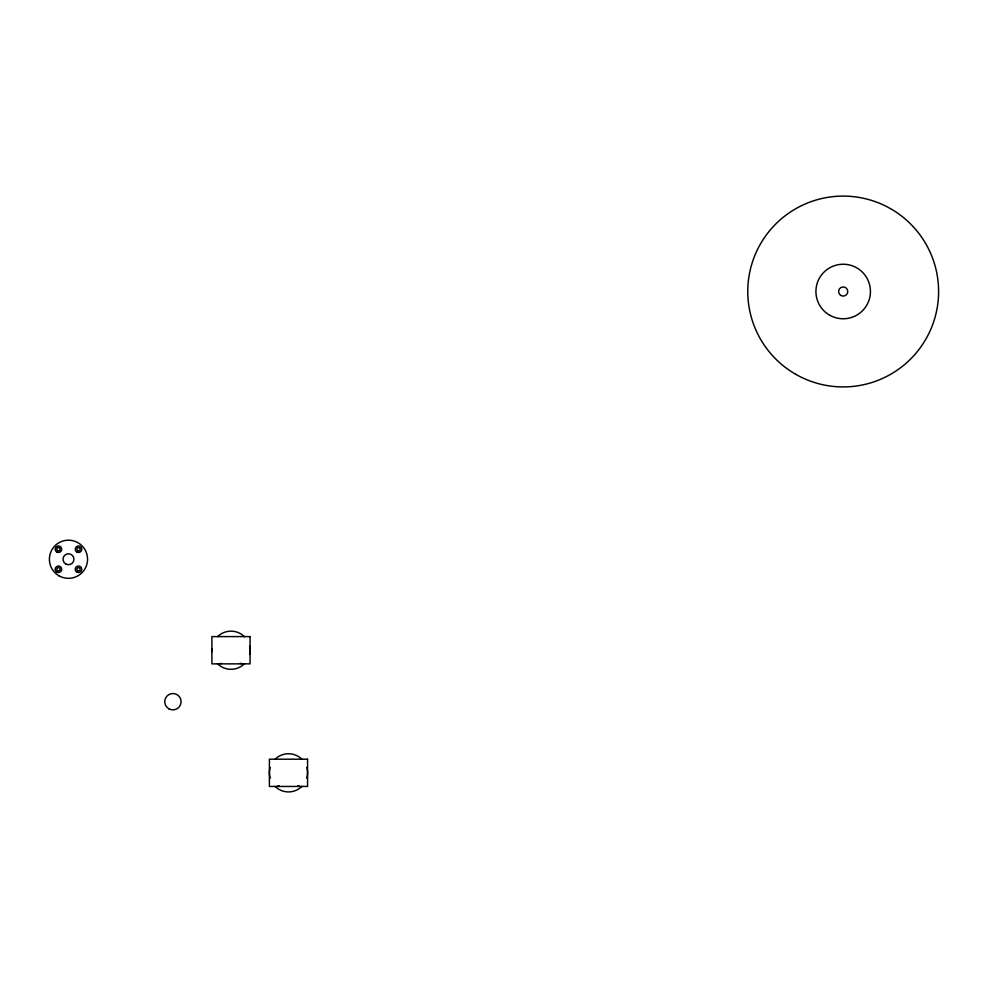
<?xml version="1.0" encoding="UTF-8"?>
<svg xmlns="http://www.w3.org/2000/svg" width="988" height="988" viewBox="0 0 988 988"><rect width="100%" height="100%" fill="white"/><g stroke="black" fill="none" stroke-linecap="round" stroke-linejoin="round"><path stroke-width="1.48" d="M249.631 646.177A19.081 19.081 0 0 1 249.631 654.278M244.481 663.726A19.081 19.081 0 0 1 217.496 663.726M211.951 651.586A19.081 19.081 0 0 1 211.951 648.869M217.496 636.729A19.081 19.081 0 0 1 244.481 636.729M221.658 663.442A3.273 3.273 0 0 1 220.262 663.442M241.702 663.442A3.273 3.273 0 0 1 240.306 663.442M306.799 767.454A19.081 19.081 0 0 1 306.799 778.198M301.982 786.325A19.081 19.081 0 0 1 274.985 786.325M270.169 778.198A19.081 19.081 0 0 1 270.169 767.454M274.985 759.327A19.081 19.081 0 0 1 301.982 759.327M279.382 785.991A3.273 3.273 0 0 1 277.542 785.991M299.426 785.991A3.273 3.273 0 0 1 297.586 785.991M250.063 636.593L211.901 636.593L211.901 663.862L250.063 663.862L250.063 636.593M307.564 759.192L269.403 759.192L269.403 786.46L307.564 786.46L307.564 759.192M58.947 575.782A19.081 19.081 0 0 0 87.562 559.257A19.081 19.081 0 0 0 58.947 542.733A19.081 19.081 0 0 0 58.947 575.782M65.751 563.975A5.446 5.446 0 0 0 73.939 559.257A5.446 5.446 0 0 0 65.751 554.527A5.446 5.446 0 0 0 65.751 563.975M76.866 552.057A3.273 3.273 0 0 0 81.782 549.229A3.273 3.273 0 0 0 76.866 546.401A3.273 3.273 0 0 0 76.866 552.057M56.822 552.057A3.273 3.273 0 0 0 61.725 549.229A3.273 3.273 0 0 0 56.822 546.401A3.273 3.273 0 0 0 56.822 552.057M56.822 572.114A3.273 3.273 0 0 0 61.725 569.273A3.273 3.273 0 0 0 56.822 566.445A3.273 3.273 0 0 0 56.822 572.114M76.866 572.114A3.273 3.273 0 0 0 81.782 569.273A3.273 3.273 0 0 0 76.866 566.445A3.273 3.273 0 0 0 76.866 572.114M77.694 550.649A1.63 1.63 0 0 0 80.139 549.229A1.63 1.63 0 0 0 77.694 547.809A1.63 1.63 0 0 0 77.694 550.649M57.637 550.649A1.63 1.63 0 0 0 60.095 549.229A1.63 1.63 0 0 0 57.637 547.809A1.63 1.63 0 0 0 57.637 550.649M57.637 570.694A1.63 1.63 0 0 0 60.095 569.273A1.63 1.63 0 0 0 57.637 567.865A1.63 1.63 0 0 0 57.637 570.694M77.694 570.694A1.63 1.63 0 0 0 80.139 569.273A1.63 1.63 0 0 0 77.694 567.865A1.63 1.63 0 0 0 77.694 570.694M168.825 708.779A8.176 8.176 0 0 0 181.088 701.702A8.176 8.176 0 0 0 168.825 694.613A8.176 8.176 0 0 0 168.825 708.779M829.55 315.11A27.256 27.256 0 0 0 870.44 291.509A27.256 27.256 0 0 0 829.55 267.896A27.256 27.256 0 0 0 829.55 315.11M795.476 374.143A95.416 95.416 0 0 0 938.6 291.509A95.416 95.416 0 0 0 795.476 208.876A95.416 95.416 0 0 0 795.476 374.143M840.899 295.474A4.582 4.582 0 0 0 847.766 291.509A4.582 4.582 0 0 0 840.899 287.545A4.582 4.582 0 0 0 840.899 295.474"/></g></svg>
